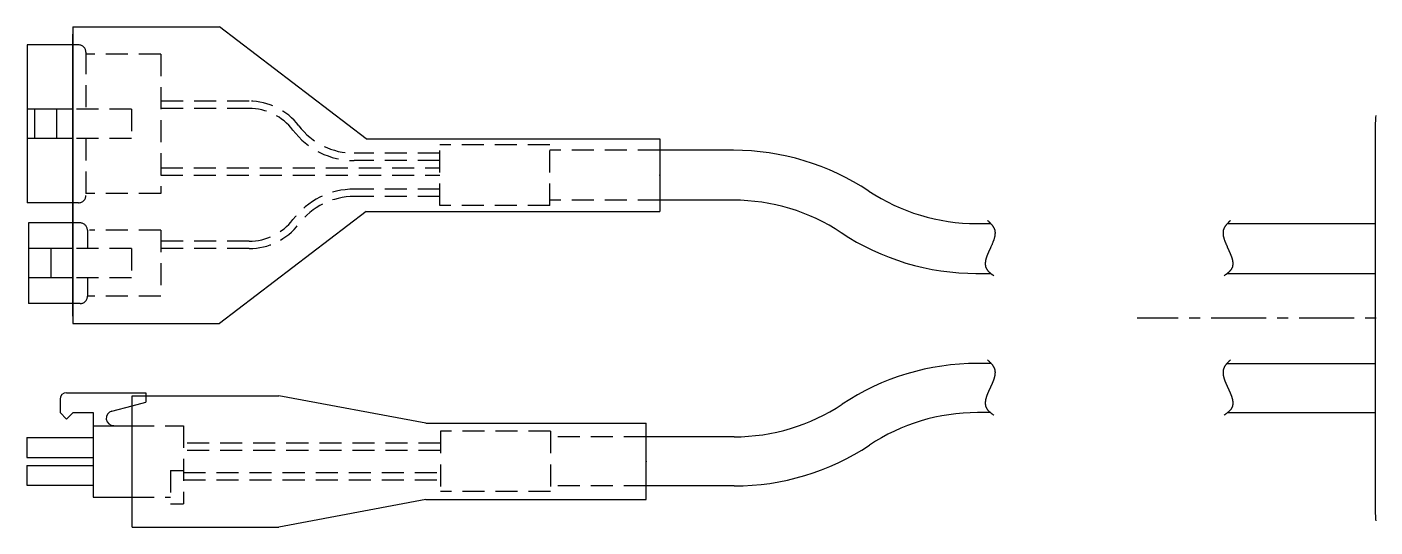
# Model space of a CAD drawing. Extents: x -693 to 400, y 35 to 506.
# Drawn here: x -693.1 to -509.4, y 429.8 to 498 of the extents above; entities that cross this region are included whole.
import ezdxf

# ---------------------------------------------------------------- set-up
doc = ezdxf.new("R2010")
doc.units = 0
doc.linetypes.add('CENTER', pattern=[12, 7.5, -1.5, 1.5, -1.5])
doc.linetypes.add('DASHED', pattern=[4.5, 3, -1.5])
doc.layers.get('0').update_dxf_attribs({"linetype": 'CONTINUOUS'})
doc.layers.add('CENTER', color=1, linetype='CENTER')

msp = doc.modelspace()

# ---------------------------------------------------------------- linework, layer by layer
at = {"color": 7, "linetype": 'CONTINUOUS'}
for p, q in [((-686.84, 497.96), (-666.84, 497.96)), ((-686.84, 497.96), (-686.84, 457.56)), ((-646.84, 482.71), (-666.84, 497.96)), ((-686.84, 458.56), (-686.84, 496.96)), ((-693.04, 495.51), (-693.04, 474.01)), ((-686.84, 495.51), (-693.04, 495.51)), ((-686.84, 486.76), (-693.04, 486.76)), ((-692.04, 486.76), (-692.04, 482.76)), ((-689.04, 486.76), (-689.04, 482.76)), ((-509.42, 483.91), (-509.42, 432.61)), ((-686.84, 482.76), (-693.04, 482.76)), ((-646.84, 482.71), (-606.84, 482.71)), ((-606.84, 482.71), (-606.84, 472.81)), ((-596.84, 481.16), (-606.84, 481.16)), ((-686.84, 474.01), (-693.04, 474.01)), ((-596.84, 474.36), (-606.84, 474.36)), ((-646.84, 472.81), (-666.84, 457.56)), ((-646.84, 472.81), (-606.84, 472.81)), ((-692.84, 471.26), (-692.84, 460.26)), ((-686.84, 471.26), (-692.84, 471.26)), ((-563.68, 471.17), (-561.77, 471.17)), ((-529.55, 471.16), (-509.42, 471.16)), ((-686.84, 467.76), (-692.84, 467.76)), ((-689.84, 467.76), (-689.84, 463.76)), ((-686.84, 463.76), (-692.84, 463.76)), ((-563.8, 464.37), (-561.75, 464.37)), ((-529.57, 464.36), (-509.42, 464.36)), ((-686.84, 460.26), (-692.84, 460.26)), ((-686.84, 457.56), (-666.84, 457.56)), ((-561.73, 452.11), (-563.58, 452.11)), ((-529.59, 452.11), (-509.42, 452.11)), ((-687.67, 448.12), (-676.87, 448.12)), ((-676.87, 448.12), (-676.87, 447.71)), ((-688.57, 447.22), (-688.57, 445.42)), ((-681.51, 445.62), (-678.74, 446.33)), ((-678.74, 447.71), (-658.74, 447.71)), ((-678.74, 429.81), (-678.74, 447.71)), ((-638.74, 443.96), (-658.74, 447.71)), ((-687.67, 444.52), (-688.57, 445.42)), ((-687.67, 444.52), (-686.77, 445.42)), ((-686.77, 445.42), (-684.07, 445.42)), ((-684.07, 445.42), (-684.07, 433.9)), ((-561.81, 445.41), (-563.58, 445.41)), ((-529.51, 445.41), (-509.42, 445.41)), ((-684.07, 443.62), (-678.74, 443.62)), ((-638.74, 443.96), (-608.74, 443.96)), ((-608.74, 433.56), (-608.74, 443.96)), ((-693.07, 442), (-693.07, 439.3)), ((-693.07, 442), (-684.07, 442)), ((-596.74, 442.11), (-608.74, 442.11)), ((-693.07, 439.3), (-684.07, 439.3)), ((-693.07, 438.22), (-684.07, 438.22)), ((-693.07, 438.22), (-693.07, 435.52)), ((-693.07, 435.52), (-684.07, 435.52)), ((-596.74, 435.41), (-608.74, 435.41)), ((-684.07, 433.9), (-678.74, 433.9)), ((-638.74, 433.56), (-658.74, 429.81)), ((-638.74, 433.56), (-608.74, 433.56)), ((-678.74, 429.81), (-658.74, 429.81))]:
    msp.add_line(p, q, dxfattribs=at)
at = {"color": 3, "linetype": 'DASHED'}
for p, q in [((-686.04, 495.51), (-686.84, 495.51)), ((-685.04, 494.51), (-685.04, 486.76)), ((-674.84, 494.26), (-685.04, 494.26)), ((-674.84, 494.26), (-674.84, 475.26)), ((-678.84, 486.76), (-686.84, 486.76)), ((-678.84, 486.76), (-678.84, 482.76)), ((-662.81, 487.86), (-674.84, 487.86)), ((-662.81, 486.86), (-674.84, 486.86)), ((-678.84, 482.76), (-686.84, 482.76)), ((-685.04, 482.76), (-685.04, 475.01)), ((-621.84, 481.91), (-636.84, 481.91)), ((-636.84, 473.61), (-636.84, 481.91)), ((-621.84, 473.61), (-621.84, 481.91)), ((-606.84, 481.16), (-621.84, 481.16)), ((-636.84, 480.76), (-648.49, 480.76)), ((-636.84, 479.76), (-648.49, 479.76)), ((-674.84, 478.76), (-636.84, 478.76)), ((-674.84, 477.76), (-636.84, 477.76)), ((-636.84, 475.86), (-648.49, 475.86)), ((-686.04, 474.01), (-686.84, 474.01)), ((-674.84, 475.26), (-685.04, 475.26)), ((-636.84, 474.86), (-648.49, 474.86)), ((-606.84, 474.36), (-621.84, 474.36)), ((-621.84, 473.61), (-636.84, 473.61)), ((-685.84, 471.26), (-686.84, 471.26)), ((-684.84, 470.26), (-684.84, 467.76)), ((-674.84, 470.26), (-684.57, 470.26)), ((-674.84, 470.26), (-674.84, 461.26)), ((-662.81, 468.76), (-674.84, 468.76)), ((-678.84, 467.76), (-686.84, 467.76)), ((-678.84, 467.76), (-678.84, 463.76)), ((-662.81, 467.76), (-674.84, 467.76)), ((-678.84, 463.76), (-686.84, 463.76)), ((-684.84, 463.76), (-684.84, 461.26)), ((-674.84, 461.26), (-684.84, 461.26)), ((-685.84, 460.26), (-686.84, 460.26)), ((-678.74, 446.33), (-676.87, 446.81)), ((-676.87, 447.71), (-676.87, 446.81)), ((-678.74, 443.62), (-671.74, 443.62)), ((-671.74, 443.62), (-671.74, 433)), ((-636.74, 442.86), (-636.74, 434.66)), ((-621.74, 442.86), (-636.74, 442.86)), ((-621.74, 442.86), (-621.74, 434.66)), ((-636.74, 441.26), (-671.74, 441.26)), ((-608.74, 442.11), (-621.74, 442.11)), ((-636.74, 440.26), (-671.74, 440.26)), ((-673.54, 437.5), (-671.74, 437.5)), ((-673.54, 437.5), (-673.54, 433)), ((-671.74, 437.26), (-636.74, 437.26)), ((-671.74, 436.26), (-636.74, 436.26)), ((-608.74, 435.41), (-621.74, 435.41)), ((-678.74, 433.9), (-673.54, 433.9)), ((-621.74, 434.66), (-636.74, 434.66)), ((-673.54, 433), (-671.74, 433))]:
    msp.add_line(p, q, dxfattribs=at)
at = {"color": 7}
for points in [[(-562.2, 471.58, 0), (-562.16, 471.55, 0), (-562.13, 471.52, 0), (-562.1, 471.49, 0), (-562.07, 471.46, 0), (-562.03, 471.43, 0), (-562, 471.4, 0), (-561.97, 471.37, 0), (-561.94, 471.33, 0), (-561.9, 471.3, 0), (-561.87, 471.27, 0), (-561.84, 471.24, 0), (-561.81, 471.2, 0), (-561.78, 471.17, 0), (-561.75, 471.14, 0), (-561.72, 471.11, 0), (-561.69, 471.07, 0), (-561.66, 471.04, 0), (-561.63, 471, 0), (-561.6, 470.97, 0), (-561.57, 470.93, 0), (-561.55, 470.9, 0), (-561.52, 470.86, 0), (-561.5, 470.83, 0), (-561.47, 470.79, 0), (-561.45, 470.75, 0), (-561.43, 470.72, 0), (-561.4, 470.68, 0), (-561.38, 470.64, 0), (-561.36, 470.61, 0), (-561.34, 470.57, 0), (-561.33, 470.53, 0), (-561.31, 470.49, 0), (-561.29, 470.45, 0), (-561.28, 470.42, 0), (-561.27, 470.38, 0), (-561.25, 470.34, 0), (-561.24, 470.3, 0), (-561.23, 470.26, 0), (-561.23, 470.22, 0), (-561.22, 470.18, 0), (-561.21, 470.14, 0), (-561.21, 470.1, 0), (-561.2, 470.06, 0), (-561.2, 470.02, 0), (-561.19, 469.98, 0), (-561.19, 469.93, 0), (-561.19, 469.89, 0), (-561.19, 469.85, 0), (-561.19, 469.81, 0), (-561.2, 469.77, 0), (-561.2, 469.72, 0), (-561.2, 469.68, 0), (-561.21, 469.64, 0), (-561.21, 469.6, 0), (-561.22, 469.55, 0), (-561.22, 469.51, 0), (-561.23, 469.47, 0), (-561.24, 469.42, 0), (-561.25, 469.38, 0), (-561.26, 469.33, 0), (-561.27, 469.29, 0), (-561.28, 469.25, 0), (-561.29, 469.2, 0), (-561.3, 469.16, 0), (-561.32, 469.11, 0), (-561.33, 469.07, 0), (-561.34, 469.02, 0), (-561.36, 468.98, 0), (-561.37, 468.93, 0), (-561.39, 468.89, 0), (-561.4, 468.84, 0), (-561.42, 468.8, 0), (-561.44, 468.75, 0), (-561.45, 468.71, 0), (-561.47, 468.66, 0), (-561.49, 468.62, 0), (-561.51, 468.57, 0), (-561.53, 468.52, 0), (-561.54, 468.48, 0), (-561.56, 468.43, 0), (-561.58, 468.39, 0), (-561.6, 468.34, 0), (-561.62, 468.3, 0), (-561.64, 468.25, 0), (-561.66, 468.2, 0), (-561.68, 468.16, 0), (-561.7, 468.11, 0), (-561.73, 468.07, 0), (-561.75, 468.02, 0), (-561.77, 467.97, 0), (-561.79, 467.93, 0), (-561.81, 467.88, 0), (-561.83, 467.83, 0), (-561.85, 467.79, 0), (-561.87, 467.74, 0), (-561.89, 467.7, 0), (-561.92, 467.65, 0), (-561.94, 467.61, 0), (-561.96, 467.56, 0), (-561.98, 467.51, 0), (-562, 467.47, 0), (-562.02, 467.42, 0), (-562.04, 467.38, 0), (-562.06, 467.33, 0), (-562.08, 467.28, 0), (-562.1, 467.24, 0), (-562.12, 467.19, 0), (-562.14, 467.15, 0), (-562.16, 467.1, 0), (-562.18, 467.06, 0), (-562.2, 467.01, 0), (-562.22, 466.97, 0), (-562.23, 466.92, 0), (-562.25, 466.88, 0), (-562.27, 466.83, 0), (-562.29, 466.79, 0), (-562.3, 466.74, 0), (-562.32, 466.7, 0), (-562.34, 466.65, 0), (-562.35, 466.61, 0), (-562.36, 466.56, 0), (-562.38, 466.52, 0), (-562.39, 466.48, 0), (-562.41, 466.43, 0), (-562.42, 466.39, 0), (-562.43, 466.35, 0), (-562.44, 466.3, 0), (-562.45, 466.26, 0), (-562.46, 466.22, 0), (-562.47, 466.18, 0), (-562.48, 466.13, 0), (-562.49, 466.09, 0), (-562.49, 466.05, 0), (-562.5, 466.01, 0), (-562.51, 465.96, 0), (-562.51, 465.92, 0), (-562.52, 465.88, 0), (-562.52, 465.84, 0), (-562.52, 465.8, 0), (-562.52, 465.76, 0), (-562.52, 465.72, 0), (-562.52, 465.68, 0), (-562.52, 465.64, 0), (-562.52, 465.6, 0), (-562.52, 465.56, 0), (-562.51, 465.52, 0), (-562.51, 465.48, 0), (-562.5, 465.44, 0), (-562.5, 465.4, 0), (-562.49, 465.37, 0), (-562.48, 465.33, 0), (-562.47, 465.29, 0), (-562.46, 465.25, 0), (-562.44, 465.22, 0), (-562.43, 465.18, 0), (-562.42, 465.14, 0), (-562.4, 465.11, 0), (-562.38, 465.07, 0), (-562.36, 465.04, 0), (-562.34, 465, 0), (-562.32, 464.97, 0), (-562.3, 464.93, 0), (-562.28, 464.9, 0), (-562.25, 464.86, 0), (-562.23, 464.83, 0), (-562.2, 464.8, 0), (-562.17, 464.76, 0), (-562.15, 464.73, 0), (-562.12, 464.7, 0), (-562.09, 464.67, 0), (-562.06, 464.64, 0), (-562.03, 464.6, 0), (-561.99, 464.57, 0), (-561.96, 464.54, 0), (-561.93, 464.51, 0), (-561.89, 464.48, 0), (-561.86, 464.45, 0), (-561.82, 464.42, 0), (-561.79, 464.39, 0), (-561.75, 464.37, 0), (-561.72, 464.34, 0), (-561.68, 464.31, 0), (-561.65, 464.28, 0), (-561.61, 464.25, 0), (-561.57, 464.23, 0), (-561.54, 464.2, 0), (-561.5, 464.17, 0), (-561.46, 464.15, 0), (-561.43, 464.12, 0), (-561.39, 464.1, 0), (-561.36, 464.07, 0)], [(-529.12, 471.58, 0), (-529.15, 471.55, 0), (-529.19, 471.52, 0), (-529.22, 471.49, 0), (-529.25, 471.46, 0), (-529.28, 471.43, 0), (-529.32, 471.4, 0), (-529.35, 471.37, 0), (-529.38, 471.33, 0), (-529.41, 471.3, 0), (-529.45, 471.27, 0), (-529.48, 471.24, 0), (-529.51, 471.2, 0), (-529.54, 471.17, 0), (-529.57, 471.14, 0), (-529.6, 471.11, 0), (-529.63, 471.07, 0), (-529.66, 471.04, 0), (-529.69, 471, 0), (-529.72, 470.97, 0), (-529.74, 470.93, 0), (-529.77, 470.9, 0), (-529.8, 470.86, 0), (-529.82, 470.83, 0), (-529.85, 470.79, 0), (-529.87, 470.75, 0), (-529.89, 470.72, 0), (-529.91, 470.68, 0), (-529.94, 470.64, 0), (-529.96, 470.61, 0), (-529.98, 470.57, 0), (-529.99, 470.53, 0), (-530.01, 470.49, 0), (-530.02, 470.45, 0), (-530.04, 470.42, 0), (-530.05, 470.38, 0), (-530.06, 470.34, 0), (-530.08, 470.3, 0), (-530.09, 470.26, 0), (-530.09, 470.22, 0), (-530.1, 470.18, 0), (-530.11, 470.14, 0), (-530.11, 470.1, 0), (-530.12, 470.06, 0), (-530.12, 470.02, 0), (-530.12, 469.98, 0), (-530.13, 469.93, 0), (-530.13, 469.89, 0), (-530.13, 469.85, 0), (-530.12, 469.81, 0), (-530.12, 469.77, 0), (-530.12, 469.72, 0), (-530.12, 469.68, 0), (-530.11, 469.64, 0), (-530.11, 469.6, 0), (-530.1, 469.55, 0), (-530.09, 469.51, 0), (-530.09, 469.47, 0), (-530.08, 469.42, 0), (-530.07, 469.38, 0), (-530.06, 469.33, 0), (-530.05, 469.29, 0), (-530.04, 469.25, 0), (-530.03, 469.2, 0), (-530.01, 469.16, 0), (-530, 469.11, 0), (-529.99, 469.07, 0), (-529.98, 469.02, 0), (-529.96, 468.98, 0), (-529.95, 468.93, 0), (-529.93, 468.89, 0), (-529.91, 468.84, 0), (-529.9, 468.8, 0), (-529.88, 468.75, 0), (-529.87, 468.71, 0), (-529.85, 468.66, 0), (-529.83, 468.62, 0), (-529.81, 468.57, 0), (-529.79, 468.52, 0), (-529.77, 468.48, 0), (-529.75, 468.43, 0), (-529.74, 468.39, 0), (-529.72, 468.34, 0), (-529.7, 468.3, 0), (-529.68, 468.25, 0), (-529.65, 468.2, 0), (-529.63, 468.16, 0), (-529.61, 468.11, 0), (-529.59, 468.07, 0), (-529.57, 468.02, 0), (-529.55, 467.97, 0), (-529.53, 467.93, 0), (-529.51, 467.88, 0), (-529.49, 467.83, 0), (-529.47, 467.79, 0), (-529.45, 467.74, 0), (-529.42, 467.7, 0), (-529.4, 467.65, 0), (-529.38, 467.61, 0), (-529.36, 467.56, 0), (-529.34, 467.51, 0), (-529.32, 467.47, 0), (-529.3, 467.42, 0), (-529.28, 467.38, 0), (-529.26, 467.33, 0), (-529.24, 467.28, 0), (-529.22, 467.24, 0), (-529.2, 467.19, 0), (-529.18, 467.15, 0), (-529.16, 467.1, 0), (-529.14, 467.06, 0), (-529.12, 467.01, 0), (-529.1, 466.97, 0), (-529.08, 466.92, 0), (-529.07, 466.88, 0), (-529.05, 466.83, 0), (-529.03, 466.79, 0), (-529.01, 466.74, 0), (-529, 466.7, 0), (-528.98, 466.65, 0), (-528.97, 466.61, 0), (-528.95, 466.56, 0), (-528.94, 466.52, 0), (-528.93, 466.48, 0), (-528.91, 466.43, 0), (-528.9, 466.39, 0), (-528.89, 466.35, 0), (-528.88, 466.3, 0), (-528.87, 466.26, 0), (-528.86, 466.22, 0), (-528.85, 466.18, 0), (-528.84, 466.13, 0), (-528.83, 466.09, 0), (-528.82, 466.05, 0), (-528.82, 466.01, 0), (-528.81, 465.96, 0), (-528.81, 465.92, 0), (-528.8, 465.88, 0), (-528.8, 465.84, 0), (-528.8, 465.8, 0), (-528.79, 465.76, 0), (-528.79, 465.72, 0), (-528.79, 465.68, 0), (-528.8, 465.64, 0), (-528.8, 465.6, 0), (-528.8, 465.56, 0), (-528.8, 465.52, 0), (-528.81, 465.48, 0), (-528.82, 465.44, 0), (-528.82, 465.4, 0), (-528.83, 465.37, 0), (-528.84, 465.33, 0), (-528.85, 465.29, 0), (-528.86, 465.25, 0), (-528.87, 465.22, 0), (-528.89, 465.18, 0), (-528.9, 465.14, 0), (-528.92, 465.11, 0), (-528.94, 465.07, 0), (-528.96, 465.04, 0), (-528.97, 465, 0), (-529, 464.97, 0), (-529.02, 464.93, 0), (-529.04, 464.9, 0), (-529.07, 464.86, 0), (-529.09, 464.83, 0), (-529.12, 464.8, 0), (-529.14, 464.76, 0), (-529.17, 464.73, 0), (-529.2, 464.7, 0), (-529.23, 464.67, 0), (-529.26, 464.64, 0), (-529.29, 464.6, 0), (-529.33, 464.57, 0), (-529.36, 464.54, 0), (-529.39, 464.51, 0), (-529.42, 464.48, 0), (-529.46, 464.45, 0), (-529.49, 464.42, 0), (-529.53, 464.39, 0), (-529.57, 464.37, 0), (-529.6, 464.34, 0), (-529.64, 464.31, 0), (-529.67, 464.28, 0), (-529.71, 464.25, 0), (-529.75, 464.23, 0), (-529.78, 464.2, 0), (-529.82, 464.17, 0), (-529.86, 464.15, 0), (-529.89, 464.12, 0), (-529.93, 464.1, 0), (-529.96, 464.07, 0)], [(-562.2, 452.58, 0), (-562.16, 452.55, 0), (-562.13, 452.52, 0), (-562.1, 452.49, 0), (-562.07, 452.46, 0), (-562.03, 452.43, 0), (-562, 452.4, 0), (-561.97, 452.36, 0), (-561.94, 452.33, 0), (-561.9, 452.3, 0), (-561.87, 452.27, 0), (-561.84, 452.24, 0), (-561.81, 452.2, 0), (-561.78, 452.17, 0), (-561.75, 452.14, 0), (-561.72, 452.11, 0), (-561.69, 452.07, 0), (-561.66, 452.04, 0), (-561.63, 452, 0), (-561.6, 451.97, 0), (-561.57, 451.93, 0), (-561.55, 451.9, 0), (-561.52, 451.86, 0), (-561.5, 451.83, 0), (-561.47, 451.79, 0), (-561.45, 451.75, 0), (-561.43, 451.72, 0), (-561.4, 451.68, 0), (-561.38, 451.64, 0), (-561.36, 451.61, 0), (-561.34, 451.57, 0), (-561.33, 451.53, 0), (-561.31, 451.49, 0), (-561.29, 451.45, 0), (-561.28, 451.42, 0), (-561.27, 451.38, 0), (-561.25, 451.34, 0), (-561.24, 451.3, 0), (-561.23, 451.26, 0), (-561.23, 451.22, 0), (-561.22, 451.18, 0), (-561.21, 451.14, 0), (-561.21, 451.1, 0), (-561.2, 451.06, 0), (-561.2, 451.02, 0), (-561.19, 450.98, 0), (-561.19, 450.94, 0), (-561.19, 450.89, 0), (-561.19, 450.85, 0), (-561.19, 450.81, 0), (-561.2, 450.77, 0), (-561.2, 450.72, 0), (-561.2, 450.68, 0), (-561.21, 450.64, 0), (-561.21, 450.6, 0), (-561.22, 450.55, 0), (-561.22, 450.51, 0), (-561.23, 450.47, 0), (-561.24, 450.42, 0), (-561.25, 450.38, 0), (-561.26, 450.33, 0), (-561.27, 450.29, 0), (-561.28, 450.25, 0), (-561.29, 450.2, 0), (-561.3, 450.16, 0), (-561.32, 450.11, 0), (-561.33, 450.07, 0), (-561.34, 450.02, 0), (-561.36, 449.98, 0), (-561.37, 449.93, 0), (-561.39, 449.89, 0), (-561.4, 449.84, 0), (-561.42, 449.8, 0), (-561.44, 449.75, 0), (-561.45, 449.71, 0), (-561.47, 449.66, 0), (-561.49, 449.62, 0), (-561.51, 449.57, 0), (-561.53, 449.52, 0), (-561.54, 449.48, 0), (-561.56, 449.43, 0), (-561.58, 449.39, 0), (-561.6, 449.34, 0), (-561.62, 449.3, 0), (-561.64, 449.25, 0), (-561.66, 449.2, 0), (-561.68, 449.16, 0), (-561.7, 449.11, 0), (-561.73, 449.07, 0), (-561.75, 449.02, 0), (-561.77, 448.97, 0), (-561.79, 448.93, 0), (-561.81, 448.88, 0), (-561.83, 448.83, 0), (-561.85, 448.79, 0), (-561.87, 448.74, 0), (-561.89, 448.7, 0), (-561.92, 448.65, 0), (-561.94, 448.61, 0), (-561.96, 448.56, 0), (-561.98, 448.51, 0), (-562, 448.47, 0), (-562.02, 448.42, 0), (-562.04, 448.37, 0), (-562.06, 448.33, 0), (-562.08, 448.28, 0), (-562.1, 448.24, 0), (-562.12, 448.19, 0), (-562.14, 448.15, 0), (-562.16, 448.1, 0), (-562.18, 448.06, 0), (-562.2, 448.01, 0), (-562.22, 447.97, 0), (-562.23, 447.92, 0), (-562.25, 447.88, 0), (-562.27, 447.83, 0), (-562.29, 447.79, 0), (-562.3, 447.74, 0), (-562.32, 447.7, 0), (-562.34, 447.65, 0), (-562.35, 447.61, 0), (-562.36, 447.56, 0), (-562.38, 447.52, 0), (-562.39, 447.48, 0), (-562.41, 447.43, 0), (-562.42, 447.39, 0), (-562.43, 447.35, 0), (-562.44, 447.3, 0), (-562.45, 447.26, 0), (-562.46, 447.22, 0), (-562.47, 447.18, 0), (-562.48, 447.13, 0), (-562.49, 447.09, 0), (-562.49, 447.05, 0), (-562.5, 447.01, 0), (-562.51, 446.96, 0), (-562.51, 446.92, 0), (-562.52, 446.88, 0), (-562.52, 446.84, 0), (-562.52, 446.8, 0), (-562.52, 446.76, 0), (-562.52, 446.72, 0), (-562.52, 446.68, 0), (-562.52, 446.64, 0), (-562.52, 446.6, 0), (-562.52, 446.56, 0), (-562.51, 446.52, 0), (-562.51, 446.48, 0), (-562.5, 446.44, 0), (-562.5, 446.4, 0), (-562.49, 446.37, 0), (-562.48, 446.33, 0), (-562.47, 446.29, 0), (-562.46, 446.25, 0), (-562.44, 446.22, 0), (-562.43, 446.18, 0), (-562.42, 446.14, 0), (-562.4, 446.11, 0), (-562.38, 446.07, 0), (-562.36, 446.04, 0), (-562.34, 446, 0), (-562.32, 445.97, 0), (-562.3, 445.93, 0), (-562.28, 445.9, 0), (-562.25, 445.86, 0), (-562.23, 445.83, 0), (-562.2, 445.8, 0), (-562.17, 445.76, 0), (-562.15, 445.73, 0), (-562.12, 445.7, 0), (-562.09, 445.67, 0), (-562.06, 445.64, 0), (-562.03, 445.6, 0), (-561.99, 445.57, 0), (-561.96, 445.54, 0), (-561.93, 445.51, 0), (-561.89, 445.48, 0), (-561.86, 445.45, 0), (-561.82, 445.42, 0), (-561.79, 445.39, 0), (-561.75, 445.37, 0), (-561.72, 445.34, 0), (-561.68, 445.31, 0), (-561.65, 445.28, 0), (-561.61, 445.25, 0), (-561.57, 445.23, 0), (-561.54, 445.2, 0), (-561.5, 445.17, 0), (-561.46, 445.15, 0), (-561.43, 445.12, 0), (-561.39, 445.1, 0), (-561.36, 445.07, 0)], [(-529.12, 452.58, 0), (-529.15, 452.55, 0), (-529.19, 452.52, 0), (-529.22, 452.49, 0), (-529.25, 452.46, 0), (-529.28, 452.43, 0), (-529.32, 452.4, 0), (-529.35, 452.36, 0), (-529.38, 452.33, 0), (-529.41, 452.3, 0), (-529.45, 452.27, 0), (-529.48, 452.24, 0), (-529.51, 452.2, 0), (-529.54, 452.17, 0), (-529.57, 452.14, 0), (-529.6, 452.11, 0), (-529.63, 452.07, 0), (-529.66, 452.04, 0), (-529.69, 452, 0), (-529.72, 451.97, 0), (-529.74, 451.93, 0), (-529.77, 451.9, 0), (-529.8, 451.86, 0), (-529.82, 451.83, 0), (-529.85, 451.79, 0), (-529.87, 451.75, 0), (-529.89, 451.72, 0), (-529.91, 451.68, 0), (-529.94, 451.64, 0), (-529.96, 451.61, 0), (-529.98, 451.57, 0), (-529.99, 451.53, 0), (-530.01, 451.49, 0), (-530.02, 451.45, 0), (-530.04, 451.42, 0), (-530.05, 451.38, 0), (-530.06, 451.34, 0), (-530.08, 451.3, 0), (-530.09, 451.26, 0), (-530.09, 451.22, 0), (-530.1, 451.18, 0), (-530.11, 451.14, 0), (-530.11, 451.1, 0), (-530.12, 451.06, 0), (-530.12, 451.02, 0), (-530.12, 450.98, 0), (-530.13, 450.94, 0), (-530.13, 450.89, 0), (-530.13, 450.85, 0), (-530.12, 450.81, 0), (-530.12, 450.77, 0), (-530.12, 450.72, 0), (-530.12, 450.68, 0), (-530.11, 450.64, 0), (-530.11, 450.6, 0), (-530.1, 450.55, 0), (-530.09, 450.51, 0), (-530.09, 450.47, 0), (-530.08, 450.42, 0), (-530.07, 450.38, 0), (-530.06, 450.33, 0), (-530.05, 450.29, 0), (-530.04, 450.25, 0), (-530.03, 450.2, 0), (-530.01, 450.16, 0), (-530, 450.11, 0), (-529.99, 450.07, 0), (-529.98, 450.02, 0), (-529.96, 449.98, 0), (-529.95, 449.93, 0), (-529.93, 449.89, 0), (-529.91, 449.84, 0), (-529.9, 449.8, 0), (-529.88, 449.75, 0), (-529.87, 449.71, 0), (-529.85, 449.66, 0), (-529.83, 449.62, 0), (-529.81, 449.57, 0), (-529.79, 449.52, 0), (-529.77, 449.48, 0), (-529.75, 449.43, 0), (-529.74, 449.39, 0), (-529.72, 449.34, 0), (-529.7, 449.3, 0), (-529.68, 449.25, 0), (-529.65, 449.2, 0), (-529.63, 449.16, 0), (-529.61, 449.11, 0), (-529.59, 449.07, 0), (-529.57, 449.02, 0), (-529.55, 448.97, 0), (-529.53, 448.93, 0), (-529.51, 448.88, 0), (-529.49, 448.83, 0), (-529.47, 448.79, 0), (-529.45, 448.74, 0), (-529.42, 448.7, 0), (-529.4, 448.65, 0), (-529.38, 448.61, 0), (-529.36, 448.56, 0), (-529.34, 448.51, 0), (-529.32, 448.47, 0), (-529.3, 448.42, 0), (-529.28, 448.37, 0), (-529.26, 448.33, 0), (-529.24, 448.28, 0), (-529.22, 448.24, 0), (-529.2, 448.19, 0), (-529.18, 448.15, 0), (-529.16, 448.1, 0), (-529.14, 448.06, 0), (-529.12, 448.01, 0), (-529.1, 447.97, 0), (-529.08, 447.92, 0), (-529.07, 447.88, 0), (-529.05, 447.83, 0), (-529.03, 447.79, 0), (-529.01, 447.74, 0), (-529, 447.7, 0), (-528.98, 447.65, 0), (-528.97, 447.61, 0), (-528.95, 447.56, 0), (-528.94, 447.52, 0), (-528.93, 447.48, 0), (-528.91, 447.43, 0), (-528.9, 447.39, 0), (-528.89, 447.35, 0), (-528.88, 447.3, 0), (-528.87, 447.26, 0), (-528.86, 447.22, 0), (-528.85, 447.18, 0), (-528.84, 447.13, 0), (-528.83, 447.09, 0), (-528.82, 447.05, 0), (-528.82, 447.01, 0), (-528.81, 446.96, 0), (-528.81, 446.92, 0), (-528.8, 446.88, 0), (-528.8, 446.84, 0), (-528.8, 446.8, 0), (-528.79, 446.76, 0), (-528.79, 446.72, 0), (-528.79, 446.68, 0), (-528.8, 446.64, 0), (-528.8, 446.6, 0), (-528.8, 446.56, 0), (-528.8, 446.52, 0), (-528.81, 446.48, 0), (-528.82, 446.44, 0), (-528.82, 446.4, 0), (-528.83, 446.37, 0), (-528.84, 446.33, 0), (-528.85, 446.29, 0), (-528.86, 446.25, 0), (-528.87, 446.22, 0), (-528.89, 446.18, 0), (-528.9, 446.14, 0), (-528.92, 446.11, 0), (-528.94, 446.07, 0), (-528.96, 446.04, 0), (-528.97, 446, 0), (-529, 445.97, 0), (-529.02, 445.93, 0), (-529.04, 445.9, 0), (-529.07, 445.86, 0), (-529.09, 445.83, 0), (-529.12, 445.8, 0), (-529.14, 445.76, 0), (-529.17, 445.73, 0), (-529.2, 445.7, 0), (-529.23, 445.67, 0), (-529.26, 445.64, 0), (-529.29, 445.6, 0), (-529.33, 445.57, 0), (-529.36, 445.54, 0), (-529.39, 445.51, 0), (-529.42, 445.48, 0), (-529.46, 445.45, 0), (-529.49, 445.42, 0), (-529.53, 445.39, 0), (-529.57, 445.37, 0), (-529.6, 445.34, 0), (-529.64, 445.31, 0), (-529.67, 445.28, 0), (-529.71, 445.25, 0), (-529.75, 445.23, 0), (-529.78, 445.2, 0), (-529.82, 445.17, 0), (-529.86, 445.15, 0), (-529.89, 445.12, 0), (-529.93, 445.1, 0), (-529.96, 445.07, 0)]]:
    msp.add_polyline3d(points, dxfattribs=at)
at = {"color": 3, "linetype": 'DASHED'}
for centre, radius, start, end in [((-686.04, 494.51), 1, 0.0017, 90.0017), ((-662.81, 479.36), 8.5, 37.2706, 90.0017), ((-662.81, 479.36), 7.5, 37.2706, 90.0017), ((-648.49, 490.26), 10.5, 217.2706, 270.0017), ((-648.49, 490.26), 9.5, 217.2706, 270.0017), ((-648.49, 465.36), 10.5, 90.0017, 142.7329), ((-686.04, 475.01), 1, 270.0017, 0.0017), ((-648.49, 465.36), 9.5, 90.0017, 142.7329), ((-685.84, 470.26), 1, 0.0017, 90.0017), ((-662.81, 476.26), 7.5, 270.0017, 322.7329), ((-662.81, 476.26), 8.5, 270.0017, 322.7329), ((-685.84, 461.26), 1, 270.0017, 0.0017)]:
    msp.add_arc(centre, radius, start, end, dxfattribs=at)
at = {"color": 7, "linetype": 'CONTINUOUS'}
for centre, radius, start, end in [((-489.42, 483.91), 20, 174.3608, 180), ((-596.84, 447.76), 33.4, 56.4452, 90.0009), ((-596.84, 447.76), 26.6, 56.4452, 90.0009), ((-563.68, 497.77), 26.6, 236.4452, 270), ((-563.68, 497.77), 33.4, 236.4452, 270), ((-563.58, 418.76), 33.35, 90, 123.5569), ((-687.67, 447.22), 0.9, 90, 180), ((-596.74, 468.76), 26.65, 269.9994, 303.5569), ((-681.26, 444.64), 1.01, 104.3814, 270), ((-563.58, 418.76), 26.65, 90, 123.5569), ((-596.74, 468.76), 33.35, 269.9994, 303.5569), ((-489.42, 432.61), 20, 180, 185.6392)]:
    msp.add_arc(centre, radius, start, end, dxfattribs=at)
for p in [(-606.84, 477.76), (-608.74, 438.76), (-608.74, 438.76)]:
    msp.add_point(p, dxfattribs=at)
at = {"layer": 'CENTER', "color": 1, "linetype": 'CENTER'}
msp.add_line((399.74, 458.26), (-541.84, 458.26), dxfattribs=at)

doc.saveas('drawing.dxf')
